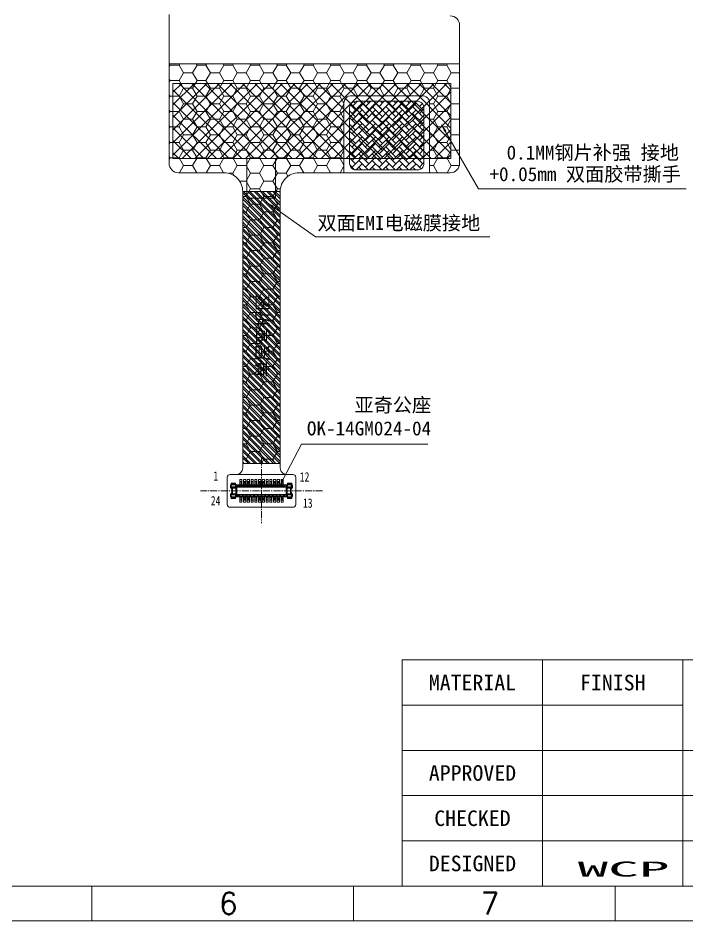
# Model space of a CAD drawing. Header units: millimetres. Extents: x 1134 to 2594, y -9 to 655.
# Drawn here: x 2442.4 to 2513.8, y 452.3 to 548.6 of the extents above; entities that cross this region are included whole.
import ezdxf
from ezdxf.enums import TextEntityAlignment as Align
from ezdxf.lldxf.tags import DXFTag

# ---------------------------------------------------------------- set-up
doc = ezdxf.new("R2010")
doc.units = ezdxf.units.MM
doc.linetypes.add('CENTER2', pattern=[1.125, 0.75, -0.125, 0.125, -0.125])
doc.layers.get('0').update_dxf_attribs({"lineweight": 5})
for name, color, linetype, lineweight in [('DIM', 3, 'Continuous', 5), ('FPC', 50, 'Continuous', 5), ('Main-FPC', 2, 'Continuous', 5), ('MFPC', 50, 'Continuous', 5), ('TFPC', 50, 'Continuous', 5), ('图框', 7, 'Continuous', 5)]:
    doc.layers.add(name, color=color, linetype=linetype, lineweight=lineweight)
doc.layers.add('EMI', color=5, linetype='Continuous')
doc.styles.add('RD', font='ROMAND.shx', dxfattribs={"width": 0.8})
doc.styles.get("Standard").update_dxf_attribs({"font": 'txt', "bigfont": 'gbcbig.shx'})
doc.styles.add('TEXTSTYLE_0', font='txt', dxfattribs={"width": 0.8})
doc.styles.add('W0$254', font='simplex', dxfattribs={"width": 0.75})
doc.styles.add('宋体', font='')
doc.styles.add('汉字', font='')
doc.styles.get('宋体').set_extended_font_data('SimSun')
doc.styles.get('汉字').set_extended_font_data('SimSun')
tags = doc.linetypes.add('CENTER', pattern=[0.6, 0.375, -0.075, 0.075, -0.075]).pattern_tags.tags
tags[10:11] = [DXFTag(74, 4), DXFTag(75, 0), DXFTag(340, '0'), DXFTag(46, 1.0), DXFTag(50, 0.0), DXFTag(44, 0.0), DXFTag(45, 0.0)]
tags[8:9] = [DXFTag(74, 4), DXFTag(75, 0), DXFTag(340, '0'), DXFTag(46, 1.0), DXFTag(50, 0.0), DXFTag(44, 0.0), DXFTag(45, 0.0)]
tags[6:7] = [DXFTag(74, 4), DXFTag(75, 0), DXFTag(340, '0'), DXFTag(46, 1.0), DXFTag(50, 0.0), DXFTag(44, 0.0), DXFTag(45, 0.0)]
tags[4:5] = [DXFTag(74, 4), DXFTag(75, 0), DXFTag(340, '0'), DXFTag(46, 1.0), DXFTag(50, 0.0), DXFTag(44, 0.0), DXFTag(45, 0.0)]
doc.dimstyles.new('DIM', dxfattribs={"dimtxt": 0.8, "dimasz": 0.8, "dimexe": 0, "dimexo": 0.5, "dimgap": 0.11, "dimtad": 0, "dimzin": 1, "dimdsep": 46, "dimtxsty": 'RD', "dimcen": 0, "dimclrd": 256, "dimclre": 256, "dimclrt": 256, "dimadec": 0, "dimazin": 0, "dimtm": 1e-09, "dimtfac": 1, "dimtofl": 0, "dimtmove": 0, "dimatfit": 3, "dimfxl": 1, "dimlwe": -1, "dimarcsym": 0})

# ---------------------------------------------------------------- blocks, each defined once
blk = doc.blocks.new('OK-14GM024-04-A')
at = {"color": 2, "lineweight": 5}
for points in [[(1196.474, 169.269), (1196.474, 169.719), (1195.944, 169.719), (1195.944, 169.269)], [(1197.604, 169.269), (1197.604, 169.719), (1197.074, 169.719), (1197.074, 169.269)], [(1196.474, 163.719), (1196.474, 163.269), (1195.944, 163.269), (1195.944, 163.719)], [(1197.604, 163.719), (1197.604, 163.269), (1197.074, 163.269), (1197.074, 163.719)]]:
    blk.add_lwpolyline(points, close=True, dxfattribs=at)
at = {"color": 2, "linetype": 'Continuous', "lineweight": 5}
for points in [[(1195.574, 168.809), (1196.224, 168.809), (1196.224, 168.579), (1195.574, 168.579)], [(1197.974, 168.579), (1197.324, 168.579), (1197.324, 168.809), (1197.974, 168.809)], [(1195.574, 168.409), (1196.224, 168.409), (1196.224, 168.179), (1195.574, 168.179)], [(1195.574, 168.009), (1196.224, 168.009), (1196.224, 167.779), (1195.574, 167.779)], [(1197.974, 168.179), (1197.324, 168.179), (1197.324, 168.409), (1197.974, 168.409)], [(1197.974, 167.779), (1197.324, 167.779), (1197.324, 168.009), (1197.974, 168.009)], [(1195.574, 167.609), (1196.224, 167.609), (1196.224, 167.379), (1195.574, 167.379)], [(1195.574, 167.209), (1196.224, 167.209), (1196.224, 166.979), (1195.574, 166.979)], [(1195.574, 166.809), (1196.224, 166.809), (1196.224, 166.579), (1195.574, 166.579)], [(1197.974, 167.379), (1197.324, 167.379), (1197.324, 167.609), (1197.974, 167.609)], [(1197.974, 166.979), (1197.324, 166.979), (1197.324, 167.209), (1197.974, 167.209)], [(1197.974, 166.579), (1197.324, 166.579), (1197.324, 166.809), (1197.974, 166.809)], [(1195.574, 166.409), (1196.224, 166.409), (1196.224, 166.179), (1195.574, 166.179)], [(1195.574, 166.009), (1196.224, 166.009), (1196.224, 165.779), (1195.574, 165.779)], [(1197.974, 166.179), (1197.324, 166.179), (1197.324, 166.409), (1197.974, 166.409)], [(1197.974, 165.779), (1197.324, 165.779), (1197.324, 166.009), (1197.974, 166.009)], [(1195.574, 165.609), (1196.224, 165.609), (1196.224, 165.379), (1195.574, 165.379)], [(1195.574, 165.209), (1196.224, 165.209), (1196.224, 164.979), (1195.574, 164.979)], [(1195.574, 164.809), (1196.224, 164.809), (1196.224, 164.579), (1195.574, 164.579)], [(1197.974, 165.379), (1197.324, 165.379), (1197.324, 165.609), (1197.974, 165.609)], [(1197.974, 164.979), (1197.324, 164.979), (1197.324, 165.209), (1197.974, 165.209)], [(1197.974, 164.579), (1197.324, 164.579), (1197.324, 164.809), (1197.974, 164.809)], [(1195.574, 164.409), (1196.224, 164.409), (1196.224, 164.179), (1195.574, 164.179)], [(1197.974, 164.179), (1197.324, 164.179), (1197.324, 164.409), (1197.974, 164.409)]]:
    blk.add_lwpolyline(points, close=True, dxfattribs=at)
at = {"layer": 'FPC', "color": 1, "linetype": 'CENTER2', "lineweight": 5}
for points in [[(1196.774, 173.021), (1196.774, 159.966)], [(1193.325, 166.494), (1200.223, 166.494)]]:
    blk.add_lwpolyline(points, dxfattribs=at)
at = {"layer": 'FPC', "color": 7, "linetype": 'Continuous', "lineweight": 5}
for points in [[(1196.373, 169.191), (1196.344, 169.224), (1196.241, 169.224), (1196.238, 169.09), (1196.064, 169.264), (1196.064, 169.644, -0.414214), (1196.214, 169.794), (1196.404, 169.794), (1196.404, 169.144)], [(1196.344, 169.224), (1196.344, 169.714), (1196.214, 169.714, 0.414214), (1196.144, 169.644), (1196.064, 169.644)], [(1197.484, 169.644, 0.414214), (1197.334, 169.794), (1197.144, 169.794), (1197.144, 169.146)], [(1197.176, 163.797), (1197.204, 163.764), (1197.307, 163.764), (1197.314, 164.016), (1197.314, 163.781), (1197.404, 163.691), (1197.484, 163.724), (1197.484, 163.344, -0.414214), (1197.334, 163.194), (1197.144, 163.194), (1197.144, 163.844)], [(1196.064, 163.344, 0.414214), (1196.214, 163.194), (1196.404, 163.194), (1196.594, 163.314), (1196.571, 163.394), (1196.977, 163.394), (1196.954, 163.314), (1197.144, 163.194)], [(1197.204, 163.764), (1197.204, 163.274), (1197.334, 163.274, 0.414214), (1197.404, 163.344), (1197.484, 163.344)]]:
    blk.add_lwpolyline(points, format="xyb", dxfattribs=at)
for points in [[(1196.144, 169.644), (1196.144, 169.184)], [(1196.214, 169.714), (1196.214, 169.794)], [(1196.594, 169.674), (1196.404, 169.794)], [(1196.404, 169.699), (1196.571, 169.594)], [(1197.144, 169.794), (1196.954, 169.674)], [(1196.977, 169.594), (1197.144, 169.699)], [(1197.334, 169.794), (1197.334, 169.714)], [(1197.404, 169.184), (1197.404, 169.644)], [(1196.126, 168.769), (1195.984, 168.769), (1195.969, 168.754), (1195.774, 168.754), (1195.774, 168.634), (1195.969, 168.634), (1195.984, 168.619), (1196.126, 168.619)], [(1196.115, 168.738), (1196.115, 168.65)], [(1196.141, 168.758), (1196.142, 168.758), (1196.121, 168.747), (1196.12, 168.729), (1196.12, 168.694), (1196.12, 168.677), (1196.12, 168.659), (1196.119, 168.642)], [(1196.126, 168.752), (1196.126, 168.816), (1196.241, 168.816), (1196.241, 168.971)], [(1196.234, 168.971), (1196.134, 168.971), (1196.134, 169.194)], [(1196.141, 168.816), (1196.141, 168.571)], [(1196.145, 168.971), (1196.145, 168.816)], [(1196.156, 168.816), (1196.156, 168.971)], [(1196.161, 168.816), (1196.161, 168.971)], [(1196.171, 168.971), (1196.171, 168.816)], [(1196.339, 169.144), (1197.209, 169.144)], [(1196.341, 163.844), (1196.341, 169.144)], [(1196.353, 169.144), (1196.353, 163.844)], [(1197.171, 169.12), (1197.165, 169.114), (1196.383, 169.114), (1196.383, 163.874), (1196.378, 163.869)], [(1196.378, 169.119), (1196.383, 169.114)], [(1197.144, 169.224), (1196.404, 169.224)], [(1197.165, 169.114), (1197.165, 163.874)], [(1197.195, 163.844), (1197.195, 169.144)], [(1197.207, 169.144), (1197.207, 163.844)], [(1197.307, 168.971), (1197.307, 168.816), (1197.423, 168.816), (1197.423, 168.752)], [(1197.414, 169.194), (1197.414, 168.971), (1197.314, 168.971)], [(1197.377, 168.816), (1197.377, 168.971)], [(1197.388, 168.971), (1197.388, 168.816)], [(1197.392, 168.971), (1197.392, 168.816)], [(1197.403, 168.816), (1197.403, 168.971)], [(1197.407, 168.758), (1197.406, 168.758), (1197.429, 168.746)], [(1197.407, 168.629), (1197.406, 168.629), (1197.428, 168.641), (1197.428, 168.658), (1197.429, 168.693), (1197.429, 168.711), (1197.429, 168.728), (1197.429, 168.746)], [(1197.407, 168.571), (1197.407, 168.816)], [(1197.423, 168.619), (1197.565, 168.619), (1197.58, 168.634), (1197.774, 168.634), (1197.774, 168.754), (1197.58, 168.754), (1197.565, 168.769), (1197.423, 168.769)], [(1197.434, 168.65), (1197.434, 168.738)], [(1196.126, 168.369), (1195.984, 168.369), (1195.969, 168.354), (1195.774, 168.354), (1195.774, 168.234), (1195.969, 168.234), (1195.984, 168.219), (1196.126, 168.219)], [(1196.126, 167.969), (1195.984, 167.969), (1195.969, 167.954), (1195.774, 167.954), (1195.774, 167.834), (1195.969, 167.834), (1195.984, 167.819), (1196.126, 167.819)], [(1196.115, 168.338), (1196.115, 168.25)], [(1196.115, 167.938), (1196.115, 167.85)], [(1196.141, 168.629), (1196.142, 168.629), (1196.119, 168.642)], [(1196.141, 168.358), (1196.142, 168.358), (1196.121, 168.347), (1196.12, 168.329), (1196.12, 168.294), (1196.12, 168.277), (1196.12, 168.259), (1196.119, 168.242)], [(1196.141, 168.229), (1196.142, 168.229), (1196.119, 168.242)], [(1196.141, 167.958), (1196.142, 167.958), (1196.121, 167.947), (1196.12, 167.929), (1196.12, 167.894), (1196.12, 167.877), (1196.12, 167.859), (1196.119, 167.842)], [(1196.141, 167.829), (1196.142, 167.829), (1196.119, 167.842)], [(1196.126, 168.352), (1196.126, 168.416), (1196.241, 168.416), (1196.241, 168.571), (1196.126, 168.571), (1196.126, 168.635)], [(1196.126, 167.952), (1196.126, 168.016), (1196.241, 168.016), (1196.241, 168.171), (1196.126, 168.171), (1196.126, 168.235)], [(1196.126, 167.552), (1196.126, 167.616), (1196.241, 167.616), (1196.241, 167.771), (1196.126, 167.771), (1196.126, 167.835)], [(1196.141, 168.416), (1196.141, 168.171)], [(1196.141, 168.016), (1196.141, 167.771)], [(1196.145, 168.571), (1196.145, 168.416)], [(1196.145, 168.171), (1196.145, 168.016)], [(1196.145, 167.771), (1196.145, 167.616)], [(1196.156, 168.416), (1196.156, 168.571)], [(1196.156, 168.016), (1196.156, 168.171)], [(1196.156, 167.616), (1196.156, 167.771)], [(1196.161, 168.416), (1196.161, 168.571)], [(1196.161, 168.016), (1196.161, 168.171)], [(1196.161, 167.616), (1196.161, 167.771)], [(1196.171, 168.571), (1196.171, 168.416)], [(1196.171, 168.171), (1196.171, 168.016)], [(1196.171, 167.771), (1196.171, 167.616)], [(1197.423, 168.635), (1197.423, 168.571), (1197.307, 168.571), (1197.307, 168.416), (1197.423, 168.416), (1197.423, 168.352)], [(1197.423, 168.235), (1197.423, 168.171), (1197.307, 168.171), (1197.307, 168.016), (1197.423, 168.016), (1197.423, 167.952)], [(1197.423, 167.835), (1197.423, 167.771), (1197.307, 167.771), (1197.307, 167.616), (1197.423, 167.616), (1197.423, 167.552)], [(1197.377, 168.416), (1197.377, 168.571)], [(1197.377, 168.016), (1197.377, 168.171)], [(1197.377, 167.616), (1197.377, 167.771)], [(1197.388, 168.571), (1197.388, 168.416)], [(1197.388, 168.171), (1197.388, 168.016)], [(1197.388, 167.771), (1197.388, 167.616)], [(1197.392, 168.571), (1197.392, 168.416)], [(1197.392, 168.171), (1197.392, 168.016)], [(1197.392, 167.771), (1197.392, 167.616)], [(1197.403, 168.416), (1197.403, 168.571)], [(1197.403, 168.016), (1197.403, 168.171)], [(1197.403, 167.616), (1197.403, 167.771)], [(1197.407, 168.358), (1197.406, 168.358), (1197.429, 168.346)], [(1197.407, 168.229), (1197.406, 168.229), (1197.428, 168.241), (1197.428, 168.258), (1197.429, 168.293), (1197.429, 168.311), (1197.429, 168.328), (1197.429, 168.346)], [(1197.407, 167.958), (1197.406, 167.958), (1197.429, 167.946)], [(1197.407, 167.829), (1197.406, 167.829), (1197.428, 167.841), (1197.428, 167.858), (1197.429, 167.893), (1197.429, 167.911), (1197.429, 167.928), (1197.429, 167.946)], [(1197.407, 168.171), (1197.407, 168.416)], [(1197.407, 167.771), (1197.407, 168.016)], [(1197.423, 168.219), (1197.565, 168.219), (1197.58, 168.234), (1197.774, 168.234), (1197.774, 168.354), (1197.58, 168.354), (1197.565, 168.369), (1197.423, 168.369)], [(1197.423, 167.819), (1197.565, 167.819), (1197.58, 167.834), (1197.774, 167.834), (1197.774, 167.954), (1197.58, 167.954), (1197.565, 167.969), (1197.423, 167.969)], [(1197.434, 168.25), (1197.434, 168.338)], [(1197.434, 167.85), (1197.434, 167.938)], [(1196.126, 167.569), (1195.984, 167.569), (1195.969, 167.554), (1195.774, 167.554), (1195.774, 167.434), (1195.969, 167.434), (1195.984, 167.419), (1196.126, 167.419)], [(1196.126, 167.169), (1195.984, 167.169), (1195.969, 167.154), (1195.774, 167.154), (1195.774, 167.034), (1195.969, 167.034), (1195.984, 167.019), (1196.126, 167.019)], [(1196.126, 166.769), (1195.984, 166.769), (1195.969, 166.754), (1195.774, 166.754), (1195.774, 166.634), (1195.969, 166.634), (1195.984, 166.619), (1196.126, 166.619)], [(1196.115, 167.538), (1196.115, 167.45)], [(1196.115, 167.138), (1196.115, 167.05)], [(1196.115, 166.738), (1196.115, 166.65)], [(1196.141, 167.558), (1196.142, 167.558), (1196.121, 167.547), (1196.12, 167.529), (1196.12, 167.494), (1196.12, 167.477), (1196.12, 167.459), (1196.119, 167.442)], [(1196.141, 167.429), (1196.142, 167.429), (1196.119, 167.442)], [(1196.141, 167.158), (1196.142, 167.158), (1196.121, 167.147), (1196.12, 167.129), (1196.12, 167.094), (1196.12, 167.077), (1196.12, 167.059), (1196.119, 167.042)], [(1196.141, 167.029), (1196.142, 167.029), (1196.119, 167.042)], [(1196.141, 166.758), (1196.142, 166.758), (1196.121, 166.747), (1196.12, 166.729), (1196.12, 166.694), (1196.12, 166.677), (1196.12, 166.659), (1196.119, 166.642)], [(1196.126, 167.152), (1196.126, 167.216), (1196.241, 167.216), (1196.241, 167.371), (1196.126, 167.371), (1196.126, 167.435)], [(1196.126, 166.752), (1196.126, 166.816), (1196.241, 166.816), (1196.241, 166.971), (1196.126, 166.971), (1196.126, 167.035)], [(1196.141, 167.616), (1196.141, 167.371)], [(1196.141, 167.216), (1196.141, 166.971)], [(1196.141, 166.816), (1196.141, 166.571)], [(1196.145, 167.371), (1196.145, 167.216)], [(1196.145, 166.971), (1196.145, 166.816)], [(1196.156, 167.216), (1196.156, 167.371)], [(1196.156, 166.816), (1196.156, 166.971)], [(1196.161, 167.216), (1196.161, 167.371)], [(1196.161, 166.816), (1196.161, 166.971)], [(1196.171, 167.371), (1196.171, 167.216)], [(1196.171, 166.971), (1196.171, 166.816)], [(1197.423, 167.435), (1197.423, 167.371), (1197.307, 167.371), (1197.307, 167.216), (1197.423, 167.216), (1197.423, 167.152)], [(1197.423, 167.035), (1197.423, 166.971), (1197.307, 166.971), (1197.307, 166.816), (1197.423, 166.816), (1197.423, 166.752)], [(1197.377, 167.216), (1197.377, 167.371)], [(1197.377, 166.816), (1197.377, 166.971)], [(1197.388, 167.371), (1197.388, 167.216)], [(1197.388, 166.971), (1197.388, 166.816)], [(1197.392, 167.371), (1197.392, 167.216)], [(1197.392, 166.971), (1197.392, 166.816)], [(1197.403, 167.216), (1197.403, 167.371)], [(1197.403, 166.816), (1197.403, 166.971)], [(1197.407, 167.558), (1197.406, 167.558), (1197.429, 167.546)], [(1197.407, 167.429), (1197.406, 167.429), (1197.428, 167.441), (1197.428, 167.458), (1197.429, 167.493), (1197.429, 167.511), (1197.429, 167.528), (1197.429, 167.546)], [(1197.407, 167.158), (1197.406, 167.158), (1197.429, 167.146)], [(1197.407, 167.029), (1197.406, 167.029), (1197.428, 167.041), (1197.428, 167.058), (1197.429, 167.093), (1197.429, 167.111), (1197.429, 167.128), (1197.429, 167.146)], [(1197.407, 166.758), (1197.406, 166.758), (1197.429, 166.746)], [(1197.407, 166.629), (1197.406, 166.629), (1197.428, 166.641), (1197.428, 166.658), (1197.429, 166.693), (1197.429, 166.711), (1197.429, 166.728), (1197.429, 166.746)], [(1197.407, 167.371), (1197.407, 167.616)], [(1197.407, 166.971), (1197.407, 167.216)], [(1197.407, 166.571), (1197.407, 166.816)], [(1197.423, 167.419), (1197.565, 167.419), (1197.58, 167.434), (1197.774, 167.434), (1197.774, 167.554), (1197.58, 167.554), (1197.565, 167.569), (1197.423, 167.569)], [(1197.423, 167.019), (1197.565, 167.019), (1197.58, 167.034), (1197.774, 167.034), (1197.774, 167.154), (1197.58, 167.154), (1197.565, 167.169), (1197.423, 167.169)], [(1197.423, 166.619), (1197.565, 166.619), (1197.58, 166.634), (1197.774, 166.634), (1197.774, 166.754), (1197.58, 166.754), (1197.565, 166.769), (1197.423, 166.769)], [(1197.434, 167.45), (1197.434, 167.538)], [(1197.434, 167.05), (1197.434, 167.138)], [(1197.434, 166.65), (1197.434, 166.738)], [(1196.126, 166.369), (1195.984, 166.369), (1195.969, 166.354), (1195.774, 166.354), (1195.774, 166.234), (1195.969, 166.234), (1195.984, 166.219), (1196.126, 166.219)], [(1196.126, 165.969), (1195.984, 165.969), (1195.969, 165.954), (1195.774, 165.954), (1195.774, 165.834), (1195.969, 165.834), (1195.984, 165.819), (1196.126, 165.819)], [(1196.115, 166.338), (1196.115, 166.25)], [(1196.115, 165.938), (1196.115, 165.85)], [(1196.141, 166.629), (1196.142, 166.629), (1196.119, 166.642)], [(1196.141, 166.358), (1196.142, 166.358), (1196.121, 166.347), (1196.12, 166.329), (1196.12, 166.294), (1196.12, 166.277), (1196.12, 166.259), (1196.119, 166.242)], [(1196.141, 166.229), (1196.142, 166.229), (1196.119, 166.242)], [(1196.141, 165.958), (1196.142, 165.958), (1196.121, 165.947), (1196.12, 165.929), (1196.12, 165.894), (1196.12, 165.877), (1196.12, 165.859), (1196.119, 165.842)], [(1196.141, 165.829), (1196.142, 165.829), (1196.119, 165.842)], [(1196.126, 166.352), (1196.126, 166.416), (1196.241, 166.416), (1196.241, 166.571), (1196.126, 166.571), (1196.126, 166.635)], [(1196.126, 165.952), (1196.126, 166.016), (1196.241, 166.016), (1196.241, 166.171), (1196.126, 166.171), (1196.126, 166.235)], [(1196.126, 165.552), (1196.126, 165.616), (1196.241, 165.616), (1196.241, 165.771), (1196.126, 165.771), (1196.126, 165.835)], [(1196.141, 166.416), (1196.141, 166.171)], [(1196.141, 166.016), (1196.141, 165.771)], [(1196.145, 166.571), (1196.145, 166.416)], [(1196.145, 166.171), (1196.145, 166.016)], [(1196.145, 165.771), (1196.145, 165.616)], [(1196.156, 166.416), (1196.156, 166.571)], [(1196.156, 166.016), (1196.156, 166.171)], [(1196.156, 165.616), (1196.156, 165.771)], [(1196.161, 166.416), (1196.161, 166.571)], [(1196.161, 166.016), (1196.161, 166.171)], [(1196.161, 165.616), (1196.161, 165.771)], [(1196.171, 166.571), (1196.171, 166.416)], [(1196.171, 166.171), (1196.171, 166.016)], [(1196.171, 165.771), (1196.171, 165.616)], [(1197.423, 166.635), (1197.423, 166.571), (1197.307, 166.571), (1197.307, 166.416), (1197.423, 166.416), (1197.423, 166.352)], [(1197.423, 166.235), (1197.423, 166.171), (1197.307, 166.171), (1197.307, 166.016), (1197.423, 166.016), (1197.423, 165.952)], [(1197.423, 165.835), (1197.423, 165.771), (1197.307, 165.771), (1197.307, 165.616), (1197.423, 165.616), (1197.423, 165.552)], [(1197.324, 166.179), (1197.324, 166.409)], [(1197.377, 166.416), (1197.377, 166.571)], [(1197.377, 166.016), (1197.377, 166.171)], [(1197.377, 165.616), (1197.377, 165.771)], [(1197.388, 166.571), (1197.388, 166.416)], [(1197.388, 166.171), (1197.388, 166.016)], [(1197.388, 165.771), (1197.388, 165.616)], [(1197.392, 166.571), (1197.392, 166.416)], [(1197.392, 166.171), (1197.392, 166.016)], [(1197.392, 165.771), (1197.392, 165.616)], [(1197.403, 166.416), (1197.403, 166.571)], [(1197.403, 166.016), (1197.403, 166.171)], [(1197.403, 165.616), (1197.403, 165.771)], [(1197.407, 166.358), (1197.406, 166.358), (1197.429, 166.346)], [(1197.407, 166.229), (1197.406, 166.229), (1197.428, 166.241), (1197.428, 166.258), (1197.429, 166.293), (1197.429, 166.311), (1197.429, 166.328), (1197.429, 166.346)], [(1197.407, 165.958), (1197.406, 165.958), (1197.429, 165.946)], [(1197.407, 165.829), (1197.406, 165.829), (1197.428, 165.841), (1197.428, 165.858), (1197.429, 165.893), (1197.429, 165.911), (1197.429, 165.928), (1197.429, 165.946)], [(1197.407, 166.171), (1197.407, 166.416)], [(1197.407, 165.771), (1197.407, 166.016)], [(1197.423, 166.219), (1197.565, 166.219), (1197.58, 166.234), (1197.774, 166.234), (1197.774, 166.354), (1197.58, 166.354), (1197.565, 166.369), (1197.423, 166.369)], [(1197.423, 165.819), (1197.565, 165.819), (1197.58, 165.834), (1197.774, 165.834), (1197.774, 165.954), (1197.58, 165.954), (1197.565, 165.969), (1197.423, 165.969)], [(1197.434, 166.25), (1197.434, 166.338)], [(1197.434, 165.85), (1197.434, 165.938)], [(1196.126, 165.569), (1195.984, 165.569), (1195.969, 165.554), (1195.774, 165.554), (1195.774, 165.434), (1195.969, 165.434), (1195.984, 165.419), (1196.126, 165.419)], [(1196.126, 165.169), (1195.984, 165.169), (1195.969, 165.154), (1195.774, 165.154), (1195.774, 165.034), (1195.969, 165.034), (1195.984, 165.019), (1196.126, 165.019)], [(1196.115, 165.538), (1196.115, 165.45)], [(1196.115, 165.138), (1196.115, 165.05)], [(1196.141, 165.558), (1196.142, 165.558), (1196.121, 165.547), (1196.12, 165.529), (1196.12, 165.494), (1196.12, 165.477), (1196.12, 165.459), (1196.119, 165.442)], [(1196.141, 165.429), (1196.142, 165.429), (1196.119, 165.442)], [(1196.141, 165.158), (1196.142, 165.158), (1196.121, 165.147), (1196.12, 165.129), (1196.12, 165.094), (1196.12, 165.077), (1196.12, 165.059), (1196.119, 165.042)], [(1196.141, 165.029), (1196.142, 165.029), (1196.119, 165.042)], [(1196.126, 165.152), (1196.126, 165.216), (1196.241, 165.216), (1196.241, 165.371), (1196.126, 165.371), (1196.126, 165.435)], [(1196.126, 164.752), (1196.126, 164.816), (1196.241, 164.816), (1196.241, 164.971), (1196.126, 164.971), (1196.126, 165.035)], [(1196.141, 165.616), (1196.141, 165.371)], [(1196.141, 165.216), (1196.141, 164.971)], [(1196.141, 164.816), (1196.141, 164.571)], [(1196.145, 165.371), (1196.145, 165.216)], [(1196.145, 164.971), (1196.145, 164.816)], [(1196.156, 165.216), (1196.156, 165.371)], [(1196.156, 164.816), (1196.156, 164.971)], [(1196.161, 165.216), (1196.161, 165.371)], [(1196.161, 164.816), (1196.161, 164.971)], [(1196.171, 165.371), (1196.171, 165.216)], [(1196.171, 164.971), (1196.171, 164.816)], [(1197.423, 165.435), (1197.423, 165.371), (1197.307, 165.371), (1197.307, 165.216), (1197.423, 165.216), (1197.423, 165.152)], [(1197.423, 165.035), (1197.423, 164.971), (1197.307, 164.971), (1197.307, 164.816), (1197.423, 164.816), (1197.423, 164.752)], [(1197.324, 164.979), (1197.324, 165.209)], [(1197.324, 164.579), (1197.324, 164.809)], [(1197.377, 165.216), (1197.377, 165.371)], [(1197.377, 164.816), (1197.377, 164.971)], [(1197.388, 165.371), (1197.388, 165.216)], [(1197.388, 164.971), (1197.388, 164.816)], [(1197.392, 165.371), (1197.392, 165.216)], [(1197.392, 164.971), (1197.392, 164.816)], [(1197.403, 165.216), (1197.403, 165.371)], [(1197.403, 164.816), (1197.403, 164.971)], [(1197.407, 165.558), (1197.406, 165.558), (1197.429, 165.546)], [(1197.407, 165.429), (1197.406, 165.429), (1197.428, 165.441), (1197.428, 165.458), (1197.429, 165.493), (1197.429, 165.511), (1197.429, 165.528), (1197.429, 165.546)], [(1197.407, 165.158), (1197.406, 165.158), (1197.429, 165.146)], [(1197.407, 165.029), (1197.406, 165.029), (1197.428, 165.041), (1197.428, 165.058), (1197.429, 165.093), (1197.429, 165.111), (1197.429, 165.128), (1197.429, 165.146)], [(1197.407, 165.371), (1197.407, 165.616)], [(1197.407, 164.971), (1197.407, 165.216)], [(1197.407, 164.571), (1197.407, 164.816)], [(1197.423, 165.419), (1197.565, 165.419), (1197.58, 165.434), (1197.774, 165.434), (1197.774, 165.554), (1197.58, 165.554), (1197.565, 165.569), (1197.423, 165.569)], [(1197.423, 165.019), (1197.565, 165.019), (1197.58, 165.034), (1197.774, 165.034), (1197.774, 165.154), (1197.58, 165.154), (1197.565, 165.169), (1197.423, 165.169)], [(1197.434, 165.45), (1197.434, 165.538)], [(1197.434, 165.05), (1197.434, 165.138)], [(1196.126, 164.769), (1195.984, 164.769), (1195.969, 164.754), (1195.774, 164.754), (1195.774, 164.634), (1195.969, 164.634), (1195.984, 164.619), (1196.126, 164.619)], [(1196.126, 164.369), (1195.984, 164.369), (1195.969, 164.354), (1195.774, 164.354), (1195.774, 164.234), (1195.969, 164.234), (1195.984, 164.219), (1196.126, 164.219)], [(1196.115, 164.738), (1196.115, 164.65)], [(1196.115, 164.338), (1196.115, 164.25)], [(1196.141, 164.758), (1196.142, 164.758), (1196.121, 164.747), (1196.12, 164.729), (1196.12, 164.694), (1196.12, 164.677), (1196.12, 164.659), (1196.119, 164.642)], [(1196.141, 164.629), (1196.142, 164.629), (1196.119, 164.642)], [(1196.141, 164.358), (1196.142, 164.358), (1196.121, 164.347), (1196.12, 164.329), (1196.12, 164.294), (1196.12, 164.277), (1196.12, 164.259), (1196.119, 164.242)], [(1196.141, 164.229), (1196.142, 164.229), (1196.119, 164.242)], [(1196.126, 164.352), (1196.126, 164.416), (1196.241, 164.416), (1196.241, 164.571), (1196.126, 164.571), (1196.126, 164.635)], [(1196.241, 164.016), (1196.241, 164.171), (1196.126, 164.171), (1196.126, 164.235)], [(1196.134, 163.794), (1196.134, 164.016), (1196.234, 164.016)], [(1196.141, 164.416), (1196.141, 164.171)], [(1196.145, 164.571), (1196.145, 164.416)], [(1196.145, 164.171), (1196.145, 164.016)], [(1196.156, 164.416), (1196.156, 164.571)], [(1196.156, 164.016), (1196.156, 164.171)], [(1196.161, 164.416), (1196.161, 164.571)], [(1196.161, 164.016), (1196.161, 164.171)], [(1196.171, 164.571), (1196.171, 164.416)], [(1196.171, 164.171), (1196.171, 164.016)], [(1197.209, 163.844), (1196.339, 163.844)], [(1197.169, 163.87), (1197.165, 163.874), (1196.383, 163.874)], [(1196.404, 163.841), (1196.404, 163.194)], [(1197.423, 164.635), (1197.423, 164.571), (1197.307, 164.571), (1197.307, 164.416), (1197.423, 164.416), (1197.423, 164.352)], [(1197.423, 164.235), (1197.423, 164.171), (1197.307, 164.171), (1197.307, 164.016)], [(1197.314, 164.016), (1197.414, 164.016), (1197.414, 163.794)], [(1197.377, 164.416), (1197.377, 164.571)], [(1197.377, 164.016), (1197.377, 164.171)], [(1197.388, 164.571), (1197.388, 164.416)], [(1197.388, 164.171), (1197.388, 164.016)], [(1197.392, 164.571), (1197.392, 164.416)], [(1197.392, 164.171), (1197.392, 164.016)], [(1197.403, 164.416), (1197.403, 164.571)], [(1197.403, 164.016), (1197.403, 164.171)], [(1197.407, 164.758), (1197.406, 164.758), (1197.429, 164.746)], [(1197.407, 164.629), (1197.406, 164.629), (1197.428, 164.641), (1197.428, 164.658), (1197.429, 164.693), (1197.429, 164.711), (1197.429, 164.728), (1197.429, 164.746)], [(1197.407, 164.358), (1197.406, 164.358), (1197.429, 164.346)], [(1197.407, 164.229), (1197.406, 164.229), (1197.428, 164.241), (1197.428, 164.258), (1197.429, 164.293), (1197.429, 164.311), (1197.429, 164.328), (1197.429, 164.346)], [(1197.407, 164.171), (1197.407, 164.416)], [(1197.423, 164.619), (1197.565, 164.619), (1197.58, 164.634), (1197.774, 164.634), (1197.774, 164.754), (1197.58, 164.754), (1197.565, 164.769), (1197.423, 164.769)], [(1197.423, 164.219), (1197.565, 164.219), (1197.58, 164.234), (1197.774, 164.234), (1197.774, 164.354), (1197.58, 164.354), (1197.565, 164.369), (1197.423, 164.369)], [(1197.434, 164.65), (1197.434, 164.738)], [(1197.434, 164.25), (1197.434, 164.338)], [(1196.136, 163.796), (1196.064, 163.724)], [(1196.144, 163.691), (1196.144, 163.344)], [(1196.214, 163.194), (1196.214, 163.274)], [(1196.404, 163.764), (1197.144, 163.764)], [(1196.571, 163.394), (1196.404, 163.288)], [(1196.954, 163.314), (1196.594, 163.314)], [(1197.144, 163.288), (1196.977, 163.394)], [(1197.334, 163.274), (1197.334, 163.194)], [(1197.404, 163.344), (1197.404, 163.691)], [(1197.484, 163.724), (1197.412, 163.796)]]:
    blk.add_lwpolyline(points, dxfattribs=at)
blk.add_lwpolyline([(1196.594, 169.674), (1196.954, 169.674), (1196.977, 169.594), (1196.571, 169.594)], close=True, dxfattribs=at)
for points in [[(1197.311, 169.09), (1197.484, 169.264), (1197.484, 169.644), (1197.404, 169.644, 0.414214), (1197.334, 169.714), (1197.204, 169.714), (1197.204, 169.224), (1197.307, 169.224)], [(1196.234, 164.016), (1196.234, 163.781), (1196.144, 163.691), (1196.064, 163.724), (1196.064, 163.344), (1196.144, 163.344, 0.414214), (1196.214, 163.274), (1196.344, 163.274), (1196.344, 163.764), (1196.241, 163.764)]]:
    blk.add_lwpolyline(points, format="xyb", close=True, dxfattribs=at)
at = {"layer": 'FPC', "lineweight": 5}
for points in [[(1196.064, 169.454), (1196.044, 169.454), (1196.044, 169.534), (1196.064, 169.534)], [(1197.484, 169.454), (1197.504, 169.454), (1197.504, 169.534), (1197.484, 169.534)], [(1196.064, 163.534), (1196.044, 163.534), (1196.044, 163.454), (1196.064, 163.454)], [(1197.484, 163.534), (1197.504, 163.534), (1197.504, 163.454), (1197.484, 163.454)]]:
    blk.add_lwpolyline(points, dxfattribs=at)
at = {"layer": 'FPC', "linetype": 'Continuous', "lineweight": 5}
for points in [[(1196.224, 168.809), (1196.224, 168.579)], [(1197.324, 168.579), (1197.324, 168.809)], [(1196.224, 168.409), (1196.224, 168.179)], [(1196.224, 168.009), (1196.224, 167.779)], [(1197.324, 168.179), (1197.324, 168.409)], [(1197.324, 167.779), (1197.324, 168.009)], [(1196.224, 167.609), (1196.224, 167.379)], [(1196.224, 167.209), (1196.224, 166.979)], [(1196.224, 166.809), (1196.224, 166.579)], [(1197.324, 167.379), (1197.324, 167.609)], [(1197.324, 166.979), (1197.324, 167.209)], [(1197.324, 166.579), (1197.324, 166.809)], [(1196.224, 166.409), (1196.224, 166.179)], [(1196.224, 166.009), (1196.224, 165.779)], [(1197.324, 165.779), (1197.324, 166.009)], [(1196.224, 165.609), (1196.224, 165.379)], [(1196.224, 165.209), (1196.224, 164.979)], [(1196.224, 164.809), (1196.224, 164.579)], [(1197.324, 165.379), (1197.324, 165.609)], [(1196.224, 164.409), (1196.224, 164.179)], [(1197.324, 164.179), (1197.324, 164.409)]]:
    blk.add_lwpolyline(points, dxfattribs=at)
at = {"layer": 'FPC', "color": 7, "linetype": 'Continuous', "lineweight": 5}
for centre, major_axis, ratio, start_param, end_param in [((1197.204, 169.774), (0.06, 0), 1, -3.141593, -1.864664), ((1197.204, 169.774), (0, -0.06), 1, -0.293868, 0), ((1196.234, 163.922), (-0.071, -0.171), 0.414214, -0.58404, 0.785398), ((1196.344, 163.214), (0, -0.06), 1, 2.847725, 3.141593), ((1196.344, 163.214), (0.06, 0), 1, 0, 1.276928), ((1197.314, 163.922), (0.071, -0.171), 0.414214, -0.785398, 0.58404)]:
    blk.add_ellipse(centre, major_axis=major_axis, ratio=ratio, start_param=start_param, end_param=end_param, dxfattribs=at)
for points, knots in [([(1196.344, 169.714), (1196.361, 169.714), (1196.393, 169.728), (1196.404, 169.76), (1196.404, 169.774)], [0, 0, 0, 0, 0.552762, 1, 1, 1, 1]), ([(1196.121, 168.747), (1196.12, 168.746), (1196.117, 168.744), (1196.115, 168.741), (1196.115, 168.738)], [0, 0, 0, 0, 0.281988, 1, 1, 1, 1]), ([(1196.115, 168.65), (1196.115, 168.647), (1196.116, 168.644), (1196.118, 168.642), (1196.119, 168.642)], [0, 0, 0, 0, 0.726651, 1, 1, 1, 1]), ([(1196.34, 169.144), (1196.337, 169.144), (1196.332, 169.147), (1196.323, 169.153), (1196.311, 169.162), (1196.298, 169.173), (1196.284, 169.186), (1196.263, 169.204), (1196.248, 169.218), (1196.238, 169.227)], [0, 0, 0, 0, 0.049046, 0.136429, 0.251297, 0.38502, 0.531337, 0.684619, 1, 1, 1, 1]), ([(1196.353, 169.144), (1196.354, 169.143), (1196.362, 169.134), (1196.37, 169.126), (1196.378, 169.119)], [0, 0, 0, 0, 0.104912, 1, 1, 1, 1]), ([(1196.404, 169.146), (1196.404, 169.149), (1196.4, 169.155), (1196.394, 169.165), (1196.384, 169.177), (1196.377, 169.186), (1196.373, 169.191)], [0, 0, 0, 0, 0.141578, 0.377094, 0.670418, 1, 1, 1, 1]), ([(1197.147, 169.153), (1197.146, 169.152), (1197.145, 169.15), (1197.144, 169.148), (1197.144, 169.146)], [0, 0, 0, 0, 0.319809, 1, 1, 1, 1]), ([(1197.204, 169.224), (1197.193, 169.211), (1197.177, 169.192), (1197.158, 169.169), (1197.15, 169.158), (1197.147, 169.153)], [0, 0, 0, 0, 0.55923, 0.806826, 1, 1, 1, 1]), ([(1197.195, 169.144), (1197.194, 169.143), (1197.186, 169.135), (1197.179, 169.127), (1197.171, 169.12)], [0, 0, 0, 0, 0.103827, 1, 1, 1, 1]), ([(1197.311, 169.227), (1197.3, 169.218), (1197.285, 169.204), (1197.265, 169.186), (1197.25, 169.173), (1197.237, 169.162), (1197.226, 169.153), (1197.216, 169.147), (1197.211, 169.144), (1197.209, 169.144)], [0, 0, 0, 0, 0.31538, 0.468662, 0.614979, 0.7487, 0.863569, 0.950953, 1, 1, 1, 1]), ([(1197.428, 168.641), (1197.429, 168.641), (1197.432, 168.643), (1197.433, 168.647), (1197.434, 168.65)], [0, 0, 0, 0, 0.281988, 1, 1, 1, 1]), ([(1197.434, 168.738), (1197.433, 168.74), (1197.432, 168.743), (1197.43, 168.745), (1197.429, 168.746)], [0, 0, 0, 0, 0.726651, 1, 1, 1, 1]), ([(1196.121, 168.347), (1196.12, 168.346), (1196.117, 168.344), (1196.115, 168.341), (1196.115, 168.338)], [0, 0, 0, 0, 0.281988, 1, 1, 1, 1]), ([(1196.115, 168.25), (1196.115, 168.247), (1196.116, 168.244), (1196.118, 168.242), (1196.119, 168.242)], [0, 0, 0, 0, 0.726651, 1, 1, 1, 1]), ([(1196.121, 167.947), (1196.12, 167.946), (1196.117, 167.944), (1196.115, 167.941), (1196.115, 167.938)], [0, 0, 0, 0, 0.281988, 1, 1, 1, 1]), ([(1196.115, 167.85), (1196.115, 167.847), (1196.116, 167.844), (1196.118, 167.842), (1196.119, 167.842)], [0, 0, 0, 0, 0.726651, 1, 1, 1, 1]), ([(1197.428, 168.241), (1197.429, 168.241), (1197.432, 168.243), (1197.433, 168.247), (1197.434, 168.25)], [0, 0, 0, 0, 0.281988, 1, 1, 1, 1]), ([(1197.428, 167.841), (1197.429, 167.841), (1197.432, 167.843), (1197.433, 167.847), (1197.434, 167.85)], [0, 0, 0, 0, 0.281988, 1, 1, 1, 1]), ([(1197.434, 168.338), (1197.433, 168.34), (1197.432, 168.343), (1197.43, 168.345), (1197.429, 168.346)], [0, 0, 0, 0, 0.726651, 1, 1, 1, 1]), ([(1197.434, 167.938), (1197.433, 167.94), (1197.432, 167.943), (1197.43, 167.945), (1197.429, 167.946)], [0, 0, 0, 0, 0.726651, 1, 1, 1, 1]), ([(1196.121, 167.547), (1196.12, 167.546), (1196.117, 167.544), (1196.115, 167.541), (1196.115, 167.538)], [0, 0, 0, 0, 0.281988, 1, 1, 1, 1]), ([(1196.115, 167.45), (1196.115, 167.447), (1196.116, 167.444), (1196.118, 167.442), (1196.119, 167.442)], [0, 0, 0, 0, 0.726651, 1, 1, 1, 1]), ([(1196.121, 167.147), (1196.12, 167.146), (1196.117, 167.144), (1196.115, 167.141), (1196.115, 167.138)], [0, 0, 0, 0, 0.281988, 1, 1, 1, 1]), ([(1196.115, 167.05), (1196.115, 167.047), (1196.116, 167.044), (1196.118, 167.042), (1196.119, 167.042)], [0, 0, 0, 0, 0.726651, 1, 1, 1, 1]), ([(1196.121, 166.747), (1196.12, 166.746), (1196.117, 166.744), (1196.115, 166.741), (1196.115, 166.738)], [0, 0, 0, 0, 0.281988, 1, 1, 1, 1]), ([(1197.428, 167.441), (1197.429, 167.441), (1197.432, 167.443), (1197.433, 167.447), (1197.434, 167.45)], [0, 0, 0, 0, 0.281988, 1, 1, 1, 1]), ([(1197.428, 167.041), (1197.429, 167.041), (1197.432, 167.043), (1197.433, 167.047), (1197.434, 167.05)], [0, 0, 0, 0, 0.281988, 1, 1, 1, 1]), ([(1197.434, 167.538), (1197.433, 167.54), (1197.432, 167.543), (1197.43, 167.545), (1197.429, 167.546)], [0, 0, 0, 0, 0.726651, 1, 1, 1, 1]), ([(1197.434, 167.138), (1197.433, 167.14), (1197.432, 167.143), (1197.43, 167.145), (1197.429, 167.146)], [0, 0, 0, 0, 0.726651, 1, 1, 1, 1]), ([(1197.434, 166.738), (1197.433, 166.74), (1197.432, 166.743), (1197.43, 166.745), (1197.429, 166.746)], [0, 0, 0, 0, 0.726651, 1, 1, 1, 1]), ([(1196.115, 166.65), (1196.115, 166.647), (1196.116, 166.644), (1196.118, 166.642), (1196.119, 166.642)], [0, 0, 0, 0, 0.726651, 1, 1, 1, 1]), ([(1196.121, 166.347), (1196.12, 166.346), (1196.117, 166.344), (1196.115, 166.341), (1196.115, 166.338)], [0, 0, 0, 0, 0.281988, 1, 1, 1, 1]), ([(1196.115, 166.25), (1196.115, 166.247), (1196.116, 166.244), (1196.118, 166.242), (1196.119, 166.242)], [0, 0, 0, 0, 0.726651, 1, 1, 1, 1]), ([(1196.121, 165.947), (1196.12, 165.946), (1196.117, 165.944), (1196.115, 165.941), (1196.115, 165.938)], [0, 0, 0, 0, 0.281988, 1, 1, 1, 1]), ([(1196.115, 165.85), (1196.115, 165.847), (1196.116, 165.844), (1196.118, 165.842), (1196.119, 165.842)], [0, 0, 0, 0, 0.726651, 1, 1, 1, 1]), ([(1197.428, 166.641), (1197.429, 166.641), (1197.432, 166.643), (1197.433, 166.647), (1197.434, 166.65)], [0, 0, 0, 0, 0.281988, 1, 1, 1, 1]), ([(1197.428, 166.241), (1197.429, 166.241), (1197.432, 166.243), (1197.433, 166.247), (1197.434, 166.25)], [0, 0, 0, 0, 0.281988, 1, 1, 1, 1]), ([(1197.428, 165.841), (1197.429, 165.841), (1197.432, 165.843), (1197.433, 165.847), (1197.434, 165.85)], [0, 0, 0, 0, 0.281988, 1, 1, 1, 1]), ([(1197.434, 166.338), (1197.433, 166.34), (1197.432, 166.343), (1197.43, 166.345), (1197.429, 166.346)], [0, 0, 0, 0, 0.726651, 1, 1, 1, 1]), ([(1197.434, 165.938), (1197.433, 165.94), (1197.432, 165.943), (1197.43, 165.945), (1197.429, 165.946)], [0, 0, 0, 0, 0.726651, 1, 1, 1, 1]), ([(1196.121, 165.547), (1196.12, 165.546), (1196.117, 165.544), (1196.115, 165.541), (1196.115, 165.538)], [0, 0, 0, 0, 0.281988, 1, 1, 1, 1]), ([(1196.115, 165.45), (1196.115, 165.447), (1196.116, 165.444), (1196.118, 165.442), (1196.119, 165.442)], [0, 0, 0, 0, 0.726651, 1, 1, 1, 1]), ([(1196.121, 165.147), (1196.12, 165.146), (1196.117, 165.144), (1196.115, 165.141), (1196.115, 165.138)], [0, 0, 0, 0, 0.281988, 1, 1, 1, 1]), ([(1196.115, 165.05), (1196.115, 165.047), (1196.116, 165.044), (1196.118, 165.042), (1196.119, 165.042)], [0, 0, 0, 0, 0.726651, 1, 1, 1, 1]), ([(1197.428, 165.441), (1197.429, 165.441), (1197.432, 165.443), (1197.433, 165.447), (1197.434, 165.45)], [0, 0, 0, 0, 0.281988, 1, 1, 1, 1]), ([(1197.428, 165.041), (1197.429, 165.041), (1197.432, 165.043), (1197.433, 165.047), (1197.434, 165.05)], [0, 0, 0, 0, 0.281988, 1, 1, 1, 1]), ([(1197.434, 165.538), (1197.433, 165.54), (1197.432, 165.543), (1197.43, 165.545), (1197.429, 165.546)], [0, 0, 0, 0, 0.726651, 1, 1, 1, 1]), ([(1197.434, 165.138), (1197.433, 165.14), (1197.432, 165.143), (1197.43, 165.145), (1197.429, 165.146)], [0, 0, 0, 0, 0.726651, 1, 1, 1, 1]), ([(1196.121, 164.747), (1196.12, 164.746), (1196.117, 164.744), (1196.115, 164.741), (1196.115, 164.738)], [0, 0, 0, 0, 0.281988, 1, 1, 1, 1]), ([(1196.115, 164.65), (1196.115, 164.647), (1196.116, 164.644), (1196.118, 164.642), (1196.119, 164.642)], [0, 0, 0, 0, 0.726651, 1, 1, 1, 1]), ([(1196.121, 164.347), (1196.12, 164.346), (1196.117, 164.344), (1196.115, 164.341), (1196.115, 164.338)], [0, 0, 0, 0, 0.281988, 1, 1, 1, 1]), ([(1196.115, 164.25), (1196.115, 164.247), (1196.116, 164.244), (1196.118, 164.242), (1196.119, 164.242)], [0, 0, 0, 0, 0.726651, 1, 1, 1, 1]), ([(1196.238, 163.761), (1196.248, 163.77), (1196.263, 163.784), (1196.284, 163.802), (1196.298, 163.814), (1196.311, 163.825), (1196.323, 163.835), (1196.332, 163.84), (1196.337, 163.844), (1196.34, 163.844)], [0, 0, 0, 0, 0.31538, 0.468662, 0.614979, 0.7487, 0.863569, 0.950953, 1, 1, 1, 1]), ([(1196.344, 163.764), (1196.355, 163.777), (1196.371, 163.795), (1196.391, 163.819), (1196.399, 163.829), (1196.402, 163.834)], [0, 0, 0, 0, 0.55923, 0.806826, 1, 1, 1, 1]), ([(1196.353, 163.844), (1196.354, 163.845), (1196.363, 163.853), (1196.371, 163.861), (1196.378, 163.869)], [0, 0, 0, 0, 0.105367, 1, 1, 1, 1]), ([(1196.402, 163.834), (1196.402, 163.835), (1196.403, 163.837), (1196.404, 163.84), (1196.404, 163.841)], [0, 0, 0, 0, 0.319809, 1, 1, 1, 1]), ([(1197.144, 163.841), (1197.144, 163.839), (1197.148, 163.832), (1197.155, 163.823), (1197.165, 163.81), (1197.172, 163.802), (1197.176, 163.797)], [0, 0, 0, 0, 0.141578, 0.377094, 0.670418, 1, 1, 1, 1]), ([(1197.195, 163.844), (1197.194, 163.845), (1197.186, 163.854), (1197.177, 163.862), (1197.169, 163.87)], [0, 0, 0, 0, 0.106413, 1, 1, 1, 1]), ([(1197.209, 163.844), (1197.211, 163.844), (1197.216, 163.84), (1197.226, 163.835), (1197.237, 163.825), (1197.25, 163.814), (1197.265, 163.802), (1197.285, 163.784), (1197.3, 163.77), (1197.311, 163.761)], [0, 0, 0, 0, 0.049046, 0.136429, 0.251297, 0.38502, 0.531337, 0.684619, 1, 1, 1, 1]), ([(1197.428, 164.641), (1197.429, 164.641), (1197.432, 164.643), (1197.433, 164.647), (1197.434, 164.65)], [0, 0, 0, 0, 0.281988, 1, 1, 1, 1]), ([(1197.428, 164.241), (1197.429, 164.241), (1197.432, 164.243), (1197.433, 164.247), (1197.434, 164.25)], [0, 0, 0, 0, 0.281988, 1, 1, 1, 1]), ([(1197.434, 164.738), (1197.433, 164.74), (1197.432, 164.743), (1197.43, 164.745), (1197.429, 164.746)], [0, 0, 0, 0, 0.726651, 1, 1, 1, 1]), ([(1197.434, 164.338), (1197.433, 164.34), (1197.432, 164.343), (1197.43, 164.345), (1197.429, 164.346)], [0, 0, 0, 0, 0.726651, 1, 1, 1, 1]), ([(1197.204, 163.274), (1197.187, 163.274), (1197.155, 163.259), (1197.144, 163.227), (1197.144, 163.214)], [0, 0, 0, 0, 0.552762, 1, 1, 1, 1])]:
    blk.add_open_spline(points, degree=3, knots=knots, dxfattribs=at)
at = {"layer": 'FPC', "lineweight": 5, "insert": (1197.412, 169.178), "char_height": 0.005, "width": 62.50487, "attachment_point": 1, "rotation": 270, "style": '汉字'}
blk.add_mtext('REX CON: OK-14M024-04', dxfattribs=at)

msp = doc.modelspace()

# ---------------------------------------------------------------- hatches: boundary and pattern name
at = {"lineweight": 5}
h = msp.add_hatch(dxfattribs=at)
h.set_pattern_fill('ANSI37', color=6, scale=0.3)
h.set_pattern_definition([(45, (616.9519, 0), (-0.6735192, 0.6735192), []), (135, (616.9519, 0), (-0.6735192, -0.6735192), [])])
h.paths.add_polyline_path([(2458.902, 541.642), (2488.577, 541.642), (2488.577, 533.621), (2458.902, 533.621)])
at = {"layer": 'EMI', "lineweight": 5}
h = msp.add_hatch(dxfattribs=at)
h.set_pattern_fill('HONEY', color=256, scale=0.3)
h.set_pattern_definition([(0, (616.9519, 0), (1.42875, 0.8248892), [0.9525, -1.905]), (120, (616.9519, 0), (-1.42875, 0.8248892), [0.9525, -1.905]), (60, (616.9519, 0), (3e-09, 1.6497784), [-1.905, 0.9525])])
edge = h.paths.add_edge_path()
edge.add_line((2489.497, 543.742), (2489.497, 533.117))
edge.add_arc((2488.497, 533.117), 1, -90, 0, ccw=False)
edge.add_line((2488.497, 532.117), (2486.297, 532.117))
edge.add_line((2486.297, 532.117), (2486.297, 539.542))
edge.add_arc((2485.497, 539.542), 0.8, 0, 90)
edge.add_line((2485.497, 540.342), (2477.957, 540.342))
edge.add_arc((2477.957, 539.542), 0.8, 90, 180)
edge.add_line((2477.157, 539.542), (2477.157, 532.117))
edge.add_line((2477.157, 532.117), (2472.349, 532.117))
edge.add_arc((2472.349, 530.117), 2, 90, 180)
edge.add_line((2470.349, 530.117), (2470.349, 501.085))
edge.add_line((2470.349, 501.085), (2466.349, 501.085))
edge.add_line((2466.349, 501.085), (2466.349, 530.117))
edge.add_arc((2464.349, 530.117), 2, 360, 450)
edge.add_line((2464.349, 532.117), (2459.489, 532.117))
edge.add_arc((2459.489, 533.117), 1, 180, 270, ccw=False)
edge.add_line((2458.489, 533.117), (2458.489, 543.742))
edge.add_line((2458.489, 543.742), (2489.497, 543.742))
at = {"layer": 'Main-FPC', "lineweight": 5}
h = msp.add_hatch(dxfattribs=at)
h.set_pattern_fill('AR-HBONE', color=4, scale=0.005, angle=180)
h.set_pattern_definition([(225, (616.9519, 0), (-2e-16, -0.71842049), [1.524, -0.508]), (315, (616.5927, -0.3592), (-2e-16, -0.71842049), [1.524, -0.508])])
h.paths.add_polyline_path([(2478.457, 539.742, 0.414214), (2477.757, 539.042), (2477.757, 533.117, 0.414214), (2478.457, 532.417), (2484.997, 532.417, 0.414214), (2485.697, 533.117), (2485.697, 539.042, 0.414214), (2484.997, 539.742)])
at = {"layer": 'TFPC', "lineweight": 5}
h = msp.add_hatch(dxfattribs=at)
h.set_pattern_fill('ANSI32', color=252, scale=0.05)
h.set_pattern_definition([(135, (4005.55995, 326.57878), (0.3367596, 0.3367596), []), (135, (4005.33545, 326.57878), (0.3367596, 0.3367596), [])])
h.paths.add_polyline_path([(2466.349, 530.117), (2470.349, 530.117), (2470.349, 501.085), (2466.349, 501.085)])

# ---------------------------------------------------------------- linework, layer by layer
at = {"color": 6, "lineweight": 5}
for points in [[(2458.902, 541.642), (2488.577, 541.642), (2488.577, 533.621), (2458.902, 533.621)], [(2466.78, 533.621), (2469.831, 533.621), (2469.831, 529.395), (2466.78, 529.395)]]:
    msp.add_lwpolyline(points, close=True, dxfattribs=at)
at = {"layer": 'EMI', "lineweight": 5}
msp.add_lwpolyline([(2489.497, 543.742), (2489.497, 533.117, -0.414214), (2488.497, 532.117), (2486.297, 532.117), (2486.297, 539.542, 0.414214), (2485.497, 540.342), (2477.957, 540.342, 0.414214), (2477.157, 539.542), (2477.157, 532.117), (2472.349, 532.117, 0.414214), (2470.349, 530.117), (2470.349, 501.085), (2466.349, 501.085), (2466.349, 530.117, 0.414214), (2464.349, 532.117), (2459.489, 532.117, -0.414214), (2458.489, 533.117), (2458.489, 543.742)], format="xyb", close=True, dxfattribs=at)
at = {"layer": 'FPC', "color": 4, "lineweight": 5}
msp.add_lwpolyline([(2464.999, 499.909), (2471.699, 499.909, -0.414214), (2471.999, 499.609), (2471.999, 496.709, -0.414214), (2471.699, 496.409), (2464.999, 496.409, -0.414214), (2464.699, 496.709), (2464.699, 499.609, -0.414214)], format="xyb", close=True, dxfattribs=at)
at = {"layer": 'Main-FPC', "color": 4, "lineweight": 5}
msp.add_lwpolyline([(2477.757, 533.117), (2477.757, 539.042, -0.414214), (2478.457, 539.742), (2484.997, 539.742, -0.414214), (2485.697, 539.042), (2485.697, 533.117, -0.414214), (2484.997, 532.417), (2478.457, 532.417, -0.414214)], format="xyb", close=True, dxfattribs=at)
at = {"layer": 'MFPC', "color": 1}
msp.add_lwpolyline([(2488.497, 548.861, -0.414214), (2489.497, 547.861), (2489.497, 533.117, -0.414214), (2488.497, 532.117), (2472.349, 532.117, 0.414214), (2470.349, 530.117), (2470.349, 500.609, 0.414214), (2471.049, 499.909), (2471.699, 499.909, -0.414214), (2471.999, 499.609), (2471.999, 496.709, -0.414214), (2471.699, 496.409), (2464.999, 496.409, -0.414214), (2464.699, 496.709), (2464.699, 499.609, -0.414214), (2464.999, 499.909), (2465.649, 499.909, 0.414214), (2466.349, 500.609), (2466.349, 530.117, 0.414214), (2464.349, 532.117), (2459.489, 532.117, -0.414214), (2458.489, 533.117), (2458.489, 549.017, -0.414214)], format="xyb", dxfattribs=at)
at = {"layer": 'TFPC', "color": 252, "lineweight": 5}
msp.add_lwpolyline([(2466.349, 530.117), (2470.349, 530.117), (2470.349, 501.085), (2466.349, 501.085)], close=True, dxfattribs=at)
at = {"layer": '图框', "linetype": 'Continuous', "lineweight": 5}
for p, q in [((2483.385, 455.981), (2483.385, 480.111)), ((2498.362, 455.981), (2498.362, 480.111)), ((2513.339, 455.981), (2513.339, 480.111)), ((2513.339, 475.285), (2483.385, 475.285)), ((2528.316, 470.459), (2483.385, 470.459)), ((2528.316, 465.633), (2483.385, 465.633)), ((2528.316, 460.807), (2483.385, 460.807))]:
    msp.add_line(p, q, dxfattribs=at)
at = {"layer": '图框', "color": 7, "linetype": 'ByBlock', "lineweight": 5, "ltscale": 0.55}
for p, q in [((2589.888, 455.981), (2310.585, 455.981)), ((2450.236, 455.981), (2450.236, 452.257)), ((2450.236, 455.981), (2450.236, 452.257)), ((2478.167, 455.981), (2478.167, 452.257)), ((2506.097, 455.981), (2506.097, 452.257))]:
    msp.add_line(p, q, dxfattribs=at)
msp.add_lwpolyline([(2306.861, 655.246), (2593.612, 655.246), (2593.612, 452.257), (2306.861, 452.257)], close=True, dxfattribs=at)
at = {"layer": '图框', "linetype": 'Continuous', "lineweight": 5}
msp.add_lwpolyline([(2528.316, 480.111), (2483.385, 480.111)], dxfattribs=at)

# ---------------------------------------------------------------- block references
at = {"layer": 'FPC', "color": 1, "linetype": 'CENTER', "lineweight": 5, "rotation": 270}
msp.add_blockref('OK-14GM024-04-A', (2301.855, 1694.934), dxfattribs=at)

# ---------------------------------------------------------------- texts
at = {"layer": 'DIM', "color": 3, "char_height": 1.5, "style": '宋体'}
for s, insert, width, attachment_point in [('\\P0.1MM钢片补强 接地', (2512.919, 537.522, 0), 24.87791, 3), ('\\P+0.05mm 双面胶带撕手', (2513.127, 535.218, 0), 24.87791, 3), ('{\\fSimSun|b0|i0|c134|p54;双面EMI电磁膜接地}', (2474.322, 527.508), 19.70966, 1), ('亚奇公座OK-14GM024-04', (2486.463, 508.08), 17.34726, 3)]:
    msp.add_mtext(s, dxfattribs=dict(at, insert=insert, width=width, attachment_point=attachment_point))
at = {"layer": 'FPC', "color": 1, "linetype": 'Continuous', "char_height": 1, "width": 1, "attachment_point": 3, "style": 'W0$254'}
for s, insert in [('{\\fSimSun|b0|i0|c134|p2;1}', (2463.73, 500.252)), ('{\\fSimSun|b0|i0|c134|p2;12}', (2473.462, 500.158)), ('{\\fSimSun|b0|i0|c134|p2;24}', (2463.96, 497.613)), ('{\\fSimSun|b0|i0|c134|p2;13}', (2473.801, 497.357))]:
    msp.add_mtext(s, dxfattribs=dict(at, insert=insert))
at = {"layer": 'TFPC', "color": 255, "lineweight": 5, "insert": (2469.266, 510.283), "char_height": 1.3, "width": 11.22995, "attachment_point": 7, "rotation": 90, "style": '汉字'}
msp.add_mtext('{\\fMicrosoft YaHei|b0|i0|c134|p34;单层弯折区}', dxfattribs=at)
at = {"layer": '图框', "linetype": 'Continuous', "lineweight": 5}
for s, height, style, width, p, p2 in [('MATERIAL', 1.6641, 'TEXTSTYLE_0', 0.763636, (2486.214, 476.866), (2495.533, 476.866)), ('FINISH', 1.6641, 'TEXTSTYLE_0', 0.84, (2502.356, 476.866), (2509.345, 476.866)), ('APPROVED', 1.6641, 'TEXTSTYLE_0', 0.7, (2486.214, 467.214), (2495.533, 467.214)), ('CHECKED', 1.6641, 'TEXTSTYLE_0', 0.735, (2486.796, 462.388), (2494.95, 462.388)), ('DESIGNED', 1.6641, 'TEXTSTYLE_0', 0.763636, (2486.214, 457.562), (2495.533, 457.562)), ('WCP', 1.5997, '宋体', 2.856412, (2502.098, 456.993), (2511.9, 456.993))]:
    msp.add_text(s, height=height, dxfattribs=dict(at, style=style, width=width)).set_placement(p, p2, align=Align.FIT)
at = {"layer": '图框', "color": 7, "linetype": 'ByBlock', "lineweight": 5, "ltscale": 0.55, "char_height": 2.328, "width": 3.96258, "attachment_point": 7}
for s, insert in [('6', (2463.818, 452.958)), ('7', (2491.749, 452.958))]:
    msp.add_mtext(s, dxfattribs=dict(at, insert=insert))

# ---------------------------------------------------------------- leaders
at = {"layer": 'DIM', "lineweight": 5}
for points in [[(2487.581, 537.24), (2491.514, 530.386), (2513.675, 530.386)], [(2468.885, 528.966), (2474.117, 525.274), (2492.725, 525.274)], [(2470.263, 498.651), (2472.622, 503.139), (2486.094, 503.139)]]:
    msp.add_leader(points, dimstyle='DIM', override={"dimgap": 0.11, "dimtad": 0, "dimfxl": 1.25, "dimlwd": 5, "dimlwe": 5, "dimarcsym": 1}, dxfattribs=at)

doc.saveas('drawing.dxf')
